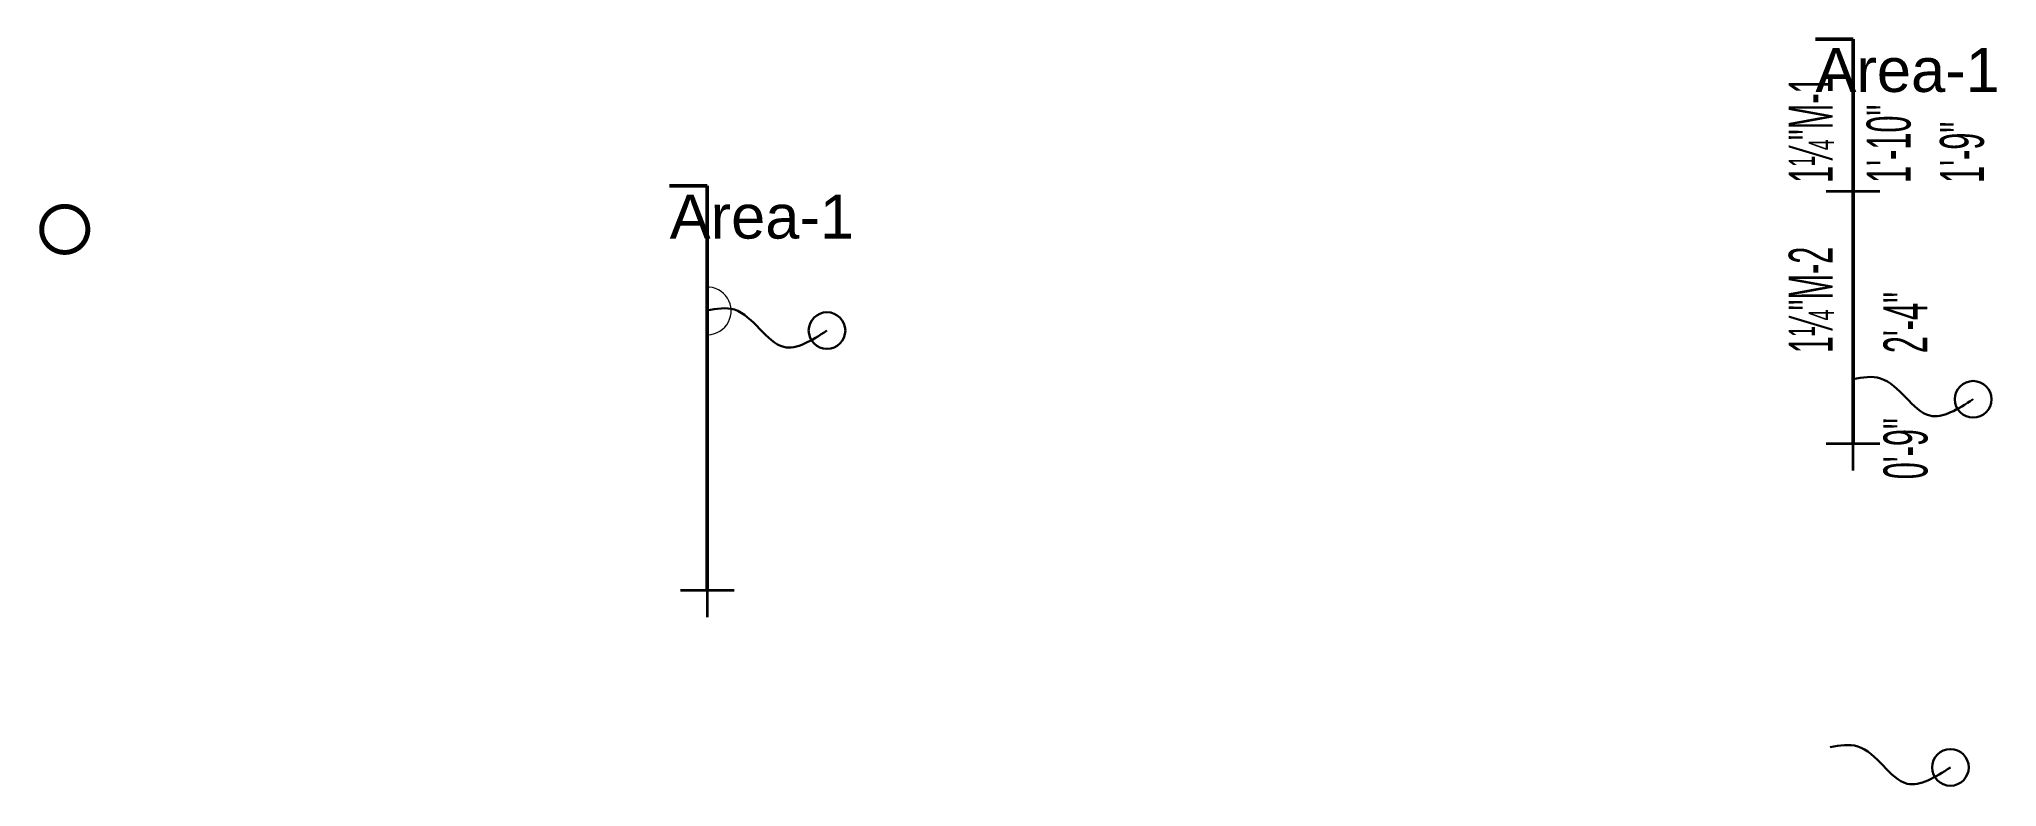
# Model space of a CAD drawing. Header units: inches. Extents: x 1936 to 2225, y 1244 to 1354.
import ezdxf

# ---------------------------------------------------------------- set-up
doc = ezdxf.new("R2010")
doc.units = ezdxf.units.IN
doc.header["$LTSCALE"] = 0.5
doc.header["$MEASUREMENT"] = 0
doc.set_wipeout_variables(frame=1)
for name, color, linetype, lineweight in [('spkr-flex', 7, 'Continuous', 30), ('SPRK PIPEMN 2GR', 5, 'Continuous', 50), ('SPRK-COUPLING', 7, 'Continuous', 40), ('SPRK-CUTS', 7, 'Continuous', 0), ('SPRK-HD-UP-SPRIG', 7, 'Continuous', 30), ('sprk-pbl', 6, 'Continuous', 60)]:
    doc.layers.add(name, color=color, linetype=linetype, lineweight=lineweight)
doc.styles.add('SPRK-CUTS-1-4', font='arial.ttf', dxfattribs={"width": 0.5, "height": 6.5})

# ---------------------------------------------------------------- blocks, each defined once
blk = doc.blocks.new('coupling')
at = {"layer": 'SPRK-COUPLING', "const_width": 0.4}
for points in [[(0, 4), (0, -4)], [(-4, 0), (4, 0)]]:
    blk.add_lwpolyline(points, dxfattribs=at)
blk = doc.blocks.new('sprk-hd-flex')
at = {"layer": 'spkr-flex'}
blk.add_circle((17.75, -2.9), 2.71, dxfattribs=at)
blk.add_spline([(0, 0.1), (4.06, 0.2, 0), (11.35, -5.31, 0), (17.75, -2.9)], degree=3, dxfattribs=at)
at = {"layer": 'spkr-flex', "xscale": 0.025, "yscale": 0.025, "zscale": 0.025}
blk.add_blockref('coupling', (0, 0.1), dxfattribs=at)
blk = doc.blocks.new('AREA-CONFIG')
at = {"layer": 'SPRK-CUTS', "style": 'SPRK-CUTS-1-4', "flags": 1}
for tag, p in [('AREA-ID', (0, 0)), ('MAIN-LABEL', (0, -15.6)), ('MAIN-START-NO', (0, -23.4)), ('BRANCH-LABEL', (0, -31.2)), ('BRANCH-START-NO', (0, -39)), ('IGNORE-SHORTER-THAN', (0, -46.8)), ('CUT-LONGER-THAN', (0, -54.6)), ('CUT-BRANCH-INTO', (0, -62.4)), ('CUT-MAIN-INTO', (0, -70.2)), ('MAIN-CUT-CLEARANCE', (0, -78))]:
    blk.add_attdef(tag, p, '', height=6.5, dxfattribs=at)
at = {"layer": 'SPRK-CUTS', "style": 'SPRK-CUTS-1-4'}
blk.add_attdef('AREA-NAME', (0, -7.8), '', height=6.5, dxfattribs=at)
blk = doc.blocks.new('sprk-hd-flex-up')
at = {"layer": 'spkr-flex'}
blk.add_circle((17.69, -2.92), 2.71, dxfattribs=at)
blk.add_spline([(-0.06, 0.08), (4, 0.18, 0), (11.29, -5.33, 0), (17.69, -2.92)], degree=3, dxfattribs=at)
at = {"layer": 'SPRK-CUTS'}
blk.add_arc((0, 0), 3.52, 272.162, 92.162, dxfattribs=at)
blk = doc.blocks.new('SPRK-HD-UP-SPRIG')
at = {"layer": 'SPRK-HD-UP-SPRIG'}
h = blk.add_hatch(color=256, dxfattribs=at)
edge = h.paths.add_edge_path()
edge.add_arc((0.01, 0), 1.5, 0, 360)
at = {"layer": 'SPRK-HD-UP-SPRIG', "const_width": 1}
blk.add_lwpolyline([(0, -4.15, 1.003019), (0, 4.15, 1.003021)], format="xyb", close=True, dxfattribs=at)
at = {"layer": 'SPRK-HD-UP-SPRIG'}
for radius in [3.75, 1.01]:
    blk.add_circle((0, 0), radius, dxfattribs=at)
at = {"color": 255, "lineweight": 0}
blk.add_wipeout([(0, 3.75), (-0.53, 3.71), (-1.12, 3.58), (-1.52, 3.43), (-1.97, 3.19), (-2.33, 2.94), (-2.69, 2.62), (-3, 2.25), (-3.26, 1.85), (-3.46, 1.45), (-3.58, 1.12), (-3.68, 0.7), (-3.73, 0.37), (-3.75, 0), (-3.72, -0.48), (-3.64, -0.93), (-3.5, -1.35), (-3.33, -1.73), (-3.11, -2.1), (-2.9, -2.37), (-2.57, -2.73), (-2.28, -2.98), (-1.92, -3.22), (-1.6, -3.39), (-1.19, -3.56), (-0.9, -3.64), (-0.55, -3.71), (0, -3.75), (0.35, -3.73), (0.8, -3.67), (1.16, -3.57), (1.67, -3.36), (1.96, -3.2), (2.44, -2.85), (2.73, -2.57), (2.98, -2.28), (3.18, -1.99), (3.33, -1.73), (3.33, -1.72), (3.57, -1.14), (3.66, -0.84), (3.72, -0.5), (3.75, 0), (3.74, 0.38), (3.65, 0.9), (3.51, 1.32), (3.32, 1.75), (3.16, 2.02), (2.94, 2.34), (2.7, 2.61), (2.19, 3.05), (1.87, 3.25), (1.49, 3.44), (1.2, 3.55), (0.8, 3.66), (0.43, 3.73), (0, 3.75), (0, 1.52), (-0.43, 1.44), (-0.77, 1.3), (-1.06, 1.05), (-1.32, 0.71), (-1.47, 0.32), (-1.51, -0.07), (-1.36, -0.64), (-1.19, -0.96), (-0.94, -1.18), (-0.67, -1.35), (-0.41, -1.46), (-0.22, -1.49), (0.16, -1.51), (0.47, -1.44), (0.71, -1.34), (0.89, -1.24), (1.14, -1.01), (1.41, -0.6), (1.53, -0.14), (1.49, 0.28), (1.41, 0.57), (1.33, 0.73), (1.2, 0.92), (1.1, 1.04), (1, 1.14), (0.87, 1.24), (0.72, 1.33), (0.58, 1.4), (0.39, 1.46), (0.21, 1.5), (0, 1.52)], dxfattribs=at).dxf.layer = 'SPRK-HD-UP-SPRIG'

msp = doc.modelspace()

# ---------------------------------------------------------------- linework, layer by layer
at = {"layer": 'SPRK PIPEMN 2GR'}
for p, q in [((2198.27, 1354.06), (2203.83, 1354.06)), ((2203.83, 1331.58), (2203.83, 1354.06)), ((2028.96, 1332.39), (2034.52, 1332.39)), ((2034.52, 1332.39), (2034.52, 1272.63)), ((2203.83, 1331.58), (2203.83, 1294.3))]:
    msp.add_line(p, q, dxfattribs=at)

# ---------------------------------------------------------------- block references
for p in [(2203.83, 1331.58), (2203.83, 1294.3), (2034.52, 1272.63)]:
    msp.add_blockref('coupling', p)
at = {"layer": 'spkr-flex'}
for name, p in [('sprk-hd-flex-up', (2034.52, 1313.91)), ('sprk-hd-flex', (2203.83, 1303.74)), ('sprk-hd-flex', (2200.47, 1249.35))]:
    msp.add_blockref(name, p, dxfattribs=at)
at = {"layer": 'SPRK-CUTS'}
for p in [(2198.27, 1354.06), (2028.96, 1332.39)]:
    msp.add_blockref('AREA-CONFIG', p, dxfattribs=at).add_auto_attribs({'AREA-NAME': 'Area-1'})
at = {"layer": 'SPRK-HD-UP-SPRIG', "xscale": 0.81081, "yscale": 0.81081, "zscale": 0.81081}
msp.add_blockref('SPRK-HD-UP-SPRIG', (1939.57, 1325.95), dxfattribs=at)

# ---------------------------------------------------------------- texts
at = {"layer": 'sprk-pbl', "style": 'SPRK-CUTS-1-4', "width": 0.5}
for s, p in [('1¼"M-1', (2200.83, 1332.82)), ('1¼"M-2', (2200.83, 1307.66)), ('2\'-4"', (2214.83, 1307.66)), ('0\'-9"', (2214.83, 1289.02))]:
    msp.add_text(s, height=6.5, rotation=90, dxfattribs=at).set_placement(p)
at = {"layer": 'sprk-pbl', "insert": (2205.83, 1332.82), "char_height": 6.5, "width": 150, "attachment_point": 1, "rotation": 90, "style": 'SPRK-CUTS-1-4'}
msp.add_mtext('1\'-10"\\P1\'-9"', dxfattribs=at)

doc.saveas('drawing.dxf')
